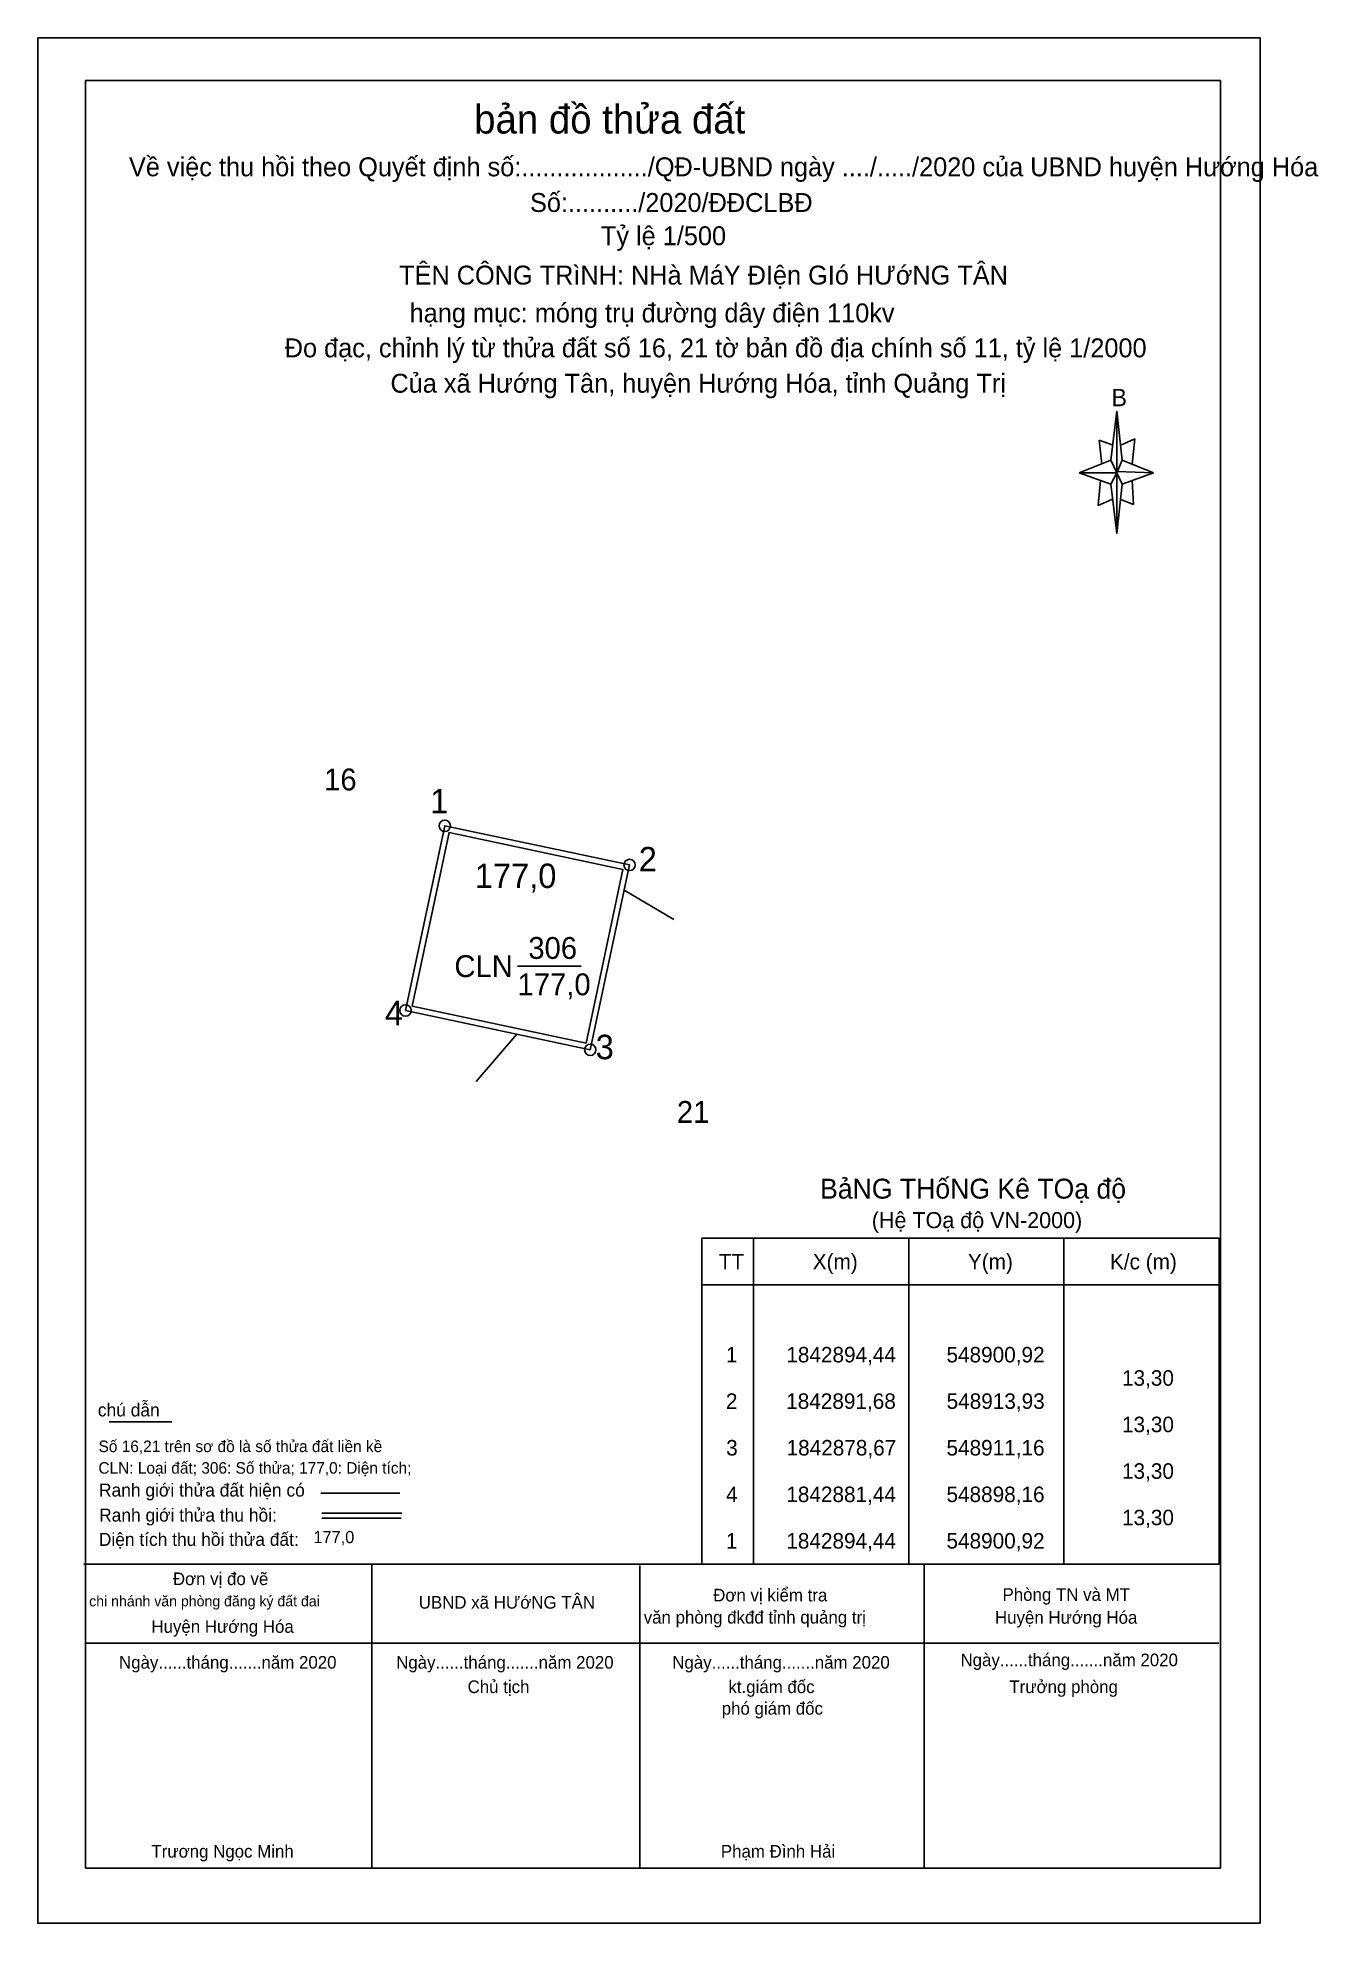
# Model space of a CAD drawing. Extents: x 548872 to 548962, y 1842817 to 1842950.
import ezdxf

# ---------------------------------------------------------------- set-up
doc = ezdxf.new("R2010")
doc.units = 0
for name, color, linetype in [('Default', 7, 'Continuous'), ('Level 1', 7, 'Continuous'), ('Level 22', 7, 'Continuous'), ('Level 30', 7, 'Continuous'), ('Level 43', 7, 'Continuous'), ('Level 45', 7, 'Continuous'), ('Level 59', 7, 'Continuous')]:
    doc.layers.add(name, color=color, linetype=linetype)

msp = doc.modelspace()

# ---------------------------------------------------------------- linework, layer by layer
at = {"layer": 'Default'}
for p, q in [((548875.65, 1842821.07), (548875.65, 1842946.9)), ((548875.65, 1842946.9), (548955.51, 1842946.9)), ((548955.51, 1842946.9), (548955.51, 1842821.07)), ((548947.78, 1842920.16), (548948.22, 1842923.63)), ((548947.96, 1842921.23), (548946.98, 1842921.58)), ((548946.98, 1842921.58), (548947.16, 1842919.9)), ((548948.49, 1842921.23), (548949.47, 1842921.67)), ((548949.47, 1842921.67), (548949.29, 1842919.9)), ((548947.78, 1842920.16), (548945.56, 1842919.28)), ((548945.56, 1842919.28), (548947.78, 1842920.16)), ((548948.22, 1842919.28), (548947.78, 1842920.16)), ((548947.78, 1842920.16), (548948.58, 1842918.48)), ((548948.58, 1842920.16), (548950.8, 1842919.28)), ((548947.78, 1842918.48), (548945.56, 1842919.28)), ((548948.22, 1842919.28), (548945.56, 1842919.28)), ((548947.07, 1842918.74), (548946.89, 1842916.97)), ((548950.8, 1842919.28), (548948.22, 1842919.37)), ((548948.22, 1842919.37), (548948.22, 1842919.28)), ((548948.22, 1842919.28), (548948.58, 1842918.48)), ((548948.58, 1842918.48), (548948.22, 1842915.02)), ((548948.58, 1842918.48), (548950.8, 1842919.28)), ((548948.58, 1842918.48), (548950.8, 1842919.28)), ((548949.29, 1842918.74), (548949.38, 1842917.06)), ((548946.89, 1842916.97), (548947.87, 1842917.41)), ((548949.38, 1842917.06), (548948.49, 1842917.41)), ((548877.3, 1842852.5), (548881.72, 1842852.5)), ((548892.19, 1842847.48), (548897.77, 1842847.48)), ((548892.27, 1842846.07), (548897.89, 1842846.07)), ((548892.27, 1842845.7), (548897.85, 1842845.7)), ((548875.52, 1842842.48), (548895.79, 1842842.48)), ((548895.79, 1842842.48), (548914.64, 1842842.48)), ((548895.79, 1842821.07), (548895.79, 1842842.43)), ((548914.64, 1842842.48), (548934.66, 1842842.48)), ((548914.64, 1842821.07), (548914.64, 1842842.38)), ((548934.66, 1842821.07), (548934.66, 1842842.48)), ((548934.66, 1842842.48), (548955.39, 1842842.48)), ((548875.65, 1842836.92), (548895.79, 1842836.92)), ((548895.79, 1842836.92), (548914.64, 1842836.92)), ((548914.64, 1842836.92), (548934.66, 1842836.92)), ((548934.66, 1842836.92), (548955.39, 1842836.92)), ((548895.79, 1842821.07), (548875.65, 1842821.07)), ((548955.51, 1842821.07), (548934.66, 1842821.07))]:
    msp.add_line(p, q, dxfattribs=at)
for points in [[(548872.28, 1842949.9), (548958.29, 1842949.9), (548958.29, 1842817.2), (548872.28, 1842817.2)], [(548948.22, 1842923.63), (548948.58, 1842920.16), (548948.22, 1842919.28)], [(548948.22, 1842919.28), (548948.22, 1842915.02), (548947.78, 1842918.48)]]:
    msp.add_lwpolyline(points, close=True, dxfattribs=at)
for points in [[(548914.64, 1842821.07), (548895.79, 1842821.07)], [(548934.66, 1842821.07), (548914.64, 1842821.07)]]:
    msp.add_lwpolyline(points, dxfattribs=at)
at = {"layer": 'Level 1'}
for p, q in [((548913.55, 1842889.9), (548917.03, 1842887.85)), ((548906, 1842879.77), (548903.13, 1842876.44))]:
    msp.add_line(p, q, dxfattribs=at)
msp.add_lwpolyline([(548910.86, 1842879.14), (548913.46, 1842891.37), (548901.23, 1842893.97), (548898.63, 1842881.74)], close=True, dxfattribs=at)
at = {"layer": 'Level 22'}
for centre in [(548900.92, 1842894.44), (548913.93, 1842891.68), (548898.16, 1842881.44), (548911.16, 1842878.67), (548911.16, 1842878.67)]:
    msp.add_circle(centre, 0.4, dxfattribs=at)
at = {"layer": 'Level 30'}
msp.add_lwpolyline([(548911.16, 1842878.67), (548913.93, 1842891.68), (548900.92, 1842894.44), (548898.16, 1842881.44)], close=True, dxfattribs=at)
at = {"layer": 'Level 45'}
msp.add_line((548906.04, 1842884.56), (548910.52, 1842884.56), dxfattribs=at)
at = {"layer": 'Level 59'}
for p, q in [((548919.01, 1842865.41), (548955.41, 1842865.41)), ((548919.01, 1842865.41), (548919.01, 1842842.48)), ((548922.65, 1842865.41), (548922.65, 1842842.48)), ((548933.57, 1842865.41), (548933.57, 1842842.48)), ((548944.49, 1842865.41), (548944.49, 1842842.48)), ((548955.41, 1842865.41), (548955.41, 1842842.48)), ((548919.01, 1842862.13), (548955.41, 1842862.13)), ((548919.01, 1842842.48), (548955.41, 1842842.48))]:
    msp.add_line(p, q, dxfattribs=at)

# ---------------------------------------------------------------- texts
at = {"layer": 'Default'}
for s, height, p in [('bản đồ thửa đất', 2.0198, (548902.99, 1842943.16)), ('Về việc thu hồi theo Quyết định số:................../QĐ-UBND ngày ..../...../2020 của UBND huyện Hướng Hóa ', 1.3311, (548878.7, 1842940.15)), ('Số:........../2020/ĐĐCLBĐ', 1.3311, (548906.92, 1842937.64)), ('Tỷ lệ 1/500', 1.3311, (548911.91, 1842935.3)), ('TÊN CÔNG TRìNH: NHà MáY ĐIện GIó HƯớNG TÂN ', 1.3311, (548897.71, 1842932.53)), ('hạng mục: móng trụ đường dây điện 110kv', 1.3311, (548898.45, 1842929.87)), ('Đo đạc, chỉnh lý từ thửa đất số 16, 21 tờ bản đồ địa chính số 11, tỷ lệ 1/2000', 1.3311, (548889.66, 1842927.41)), ('Của xã Hướng Tân, huyện Hướng Hóa, tỉnh Quảng Trị', 1.3311, (548897.1, 1842924.92)), ('B', 1.22, (548947.84, 1842923.97)), ('BảNG THốNG Kê TOạ độ ', 1.3997, (548927.33, 1842868.2)), ('(Hệ TOạ độ VN-2000)', 1.1319, (548930.97, 1842866.12)), ('chú dẫn', 0.915, (548876.51, 1842852.87)), ('Số 16,21 trên sơ đồ là số thửa đất liền kề', 0.8116, (548876.56, 1842850.36)), ('CLN: Loại đất; 306: Số thửa; 177,0: Diện tích;', 0.8116, (548876.55, 1842848.84)), ('Ranh giới thửa đất hiện có ', 0.9153, (548876.59, 1842847.23)), ('Ranh giới thửa thu hồi:', 0.9153, (548876.6, 1842845.47)), ('Diện tích thu hồi thửa đất:', 0.914, (548876.58, 1842843.76)), ('Đơn vị đo vẽ', 0.8874, (548881.79, 1842841)), ('chi nhánh văn phòng đăng ký đất đai', 0.7424, (548875.9, 1842839.5)), ('UBND xã HƯớNG TÂN', 0.8874, (548899.09, 1842839.34)), ('Đơn vị kiểm tra', 0.8874, (548919.81, 1842839.85)), ('Phòng TN và MT', 0.8874, (548940.17, 1842839.89)), ('văn phòng đkđđ tỉnh quảng trị', 0.8874, (548914.92, 1842838.29)), ('Huyện Hướng Hóa', 0.8874, (548939.64, 1842838.28)), ('Huyện Hướng Hóa', 0.8874, (548880.28, 1842837.64)), ('Ngày......tháng.......năm 2020', 0.8874, (548878, 1842835.12)), ('Ngày......tháng.......năm 2020', 0.8874, (548897.5, 1842835.12)), ('Ngày......tháng.......năm 2020', 0.8874, (548916.93, 1842835.12)), ('Ngày......tháng.......năm 2020', 0.8874, (548937.21, 1842835.29)), ('Chủ tịch', 0.887, (548902.53, 1842833.4)), ('kt.giám đốc', 0.8874, (548920.88, 1842833.4)), ('Trưởng phòng', 0.8874, (548940.65, 1842833.4)), ('phó giám đốc', 0.8874, (548920.41, 1842831.88)), ('Trương Ngọc Minh', 0.8874, (548880.28, 1842821.82)), ('Phạm Đình Hải', 0.8874, (548920.35, 1842821.82))]:
    msp.add_text(s, height=height, dxfattribs=at).set_placement(p)
at = {"layer": 'Level 22'}
for s, p in [('1', (548899.89, 1842895.31)), ('2', (548914.57, 1842891.23)), ('4', (548896.71, 1842880.4)), ('3', (548911.54, 1842878.01))]:
    msp.add_text(s, height=1.72, dxfattribs=at).set_placement(p)
at = {"layer": 'Level 43'}
for height, p in [(1.718, (548903.03, 1842890.06)), (0.859, (548891.68, 1842843.95))]:
    msp.add_text('177,0', height=height, dxfattribs=at).set_placement(p)
at = {"layer": 'Level 45'}
for s, p in [('16', (548892.43, 1842896.93)), ('306', (548906.8, 1842885.07)), ('CLN', (548901.6, 1842883.79)), ('177,0', (548906.04, 1842882.51)), ('21', (548917.25, 1842873.53))]:
    msp.add_text(s, height=1.538, dxfattribs=at).set_placement(p)
at = {"layer": 'Level 59'}
for s, p in [(' TT', (548919.8, 1842863.22)), (' X(m)', (548926.41, 1842863.22)), (' Y(m)', (548937.33, 1842863.22)), ('K/c (m)', (548947.73, 1842863.22)), (' 1', (548920.3, 1842856.67)), (' 1842894,44', (548924.55, 1842856.67)), (' 548900,92', (548935.82, 1842856.67)), (' 13,30', (548948.17, 1842855.03)), (' 2', (548920.3, 1842853.4)), (' 1842891,68', (548924.54, 1842853.4)), (' 548913,93', (548935.83, 1842853.4)), (' 13,30', (548948.17, 1842851.76)), (' 3', (548920.32, 1842850.12)), (' 1842878,67', (548924.57, 1842850.12)), (' 548911,16', (548935.82, 1842850.12)), (' 13,30', (548948.17, 1842848.48)), (' 4', (548920.31, 1842846.84)), (' 1842881,44', (548924.55, 1842846.84)), (' 548898,16', (548935.82, 1842846.84)), (' 13,30', (548948.17, 1842845.21)), (' 1', (548920.3, 1842843.57)), (' 1842894,44', (548924.55, 1842843.57)), (' 548900,92', (548935.82, 1842843.57))]:
    msp.add_text(s, height=1.092, dxfattribs=at).set_placement(p)

doc.saveas('drawing.dxf')
